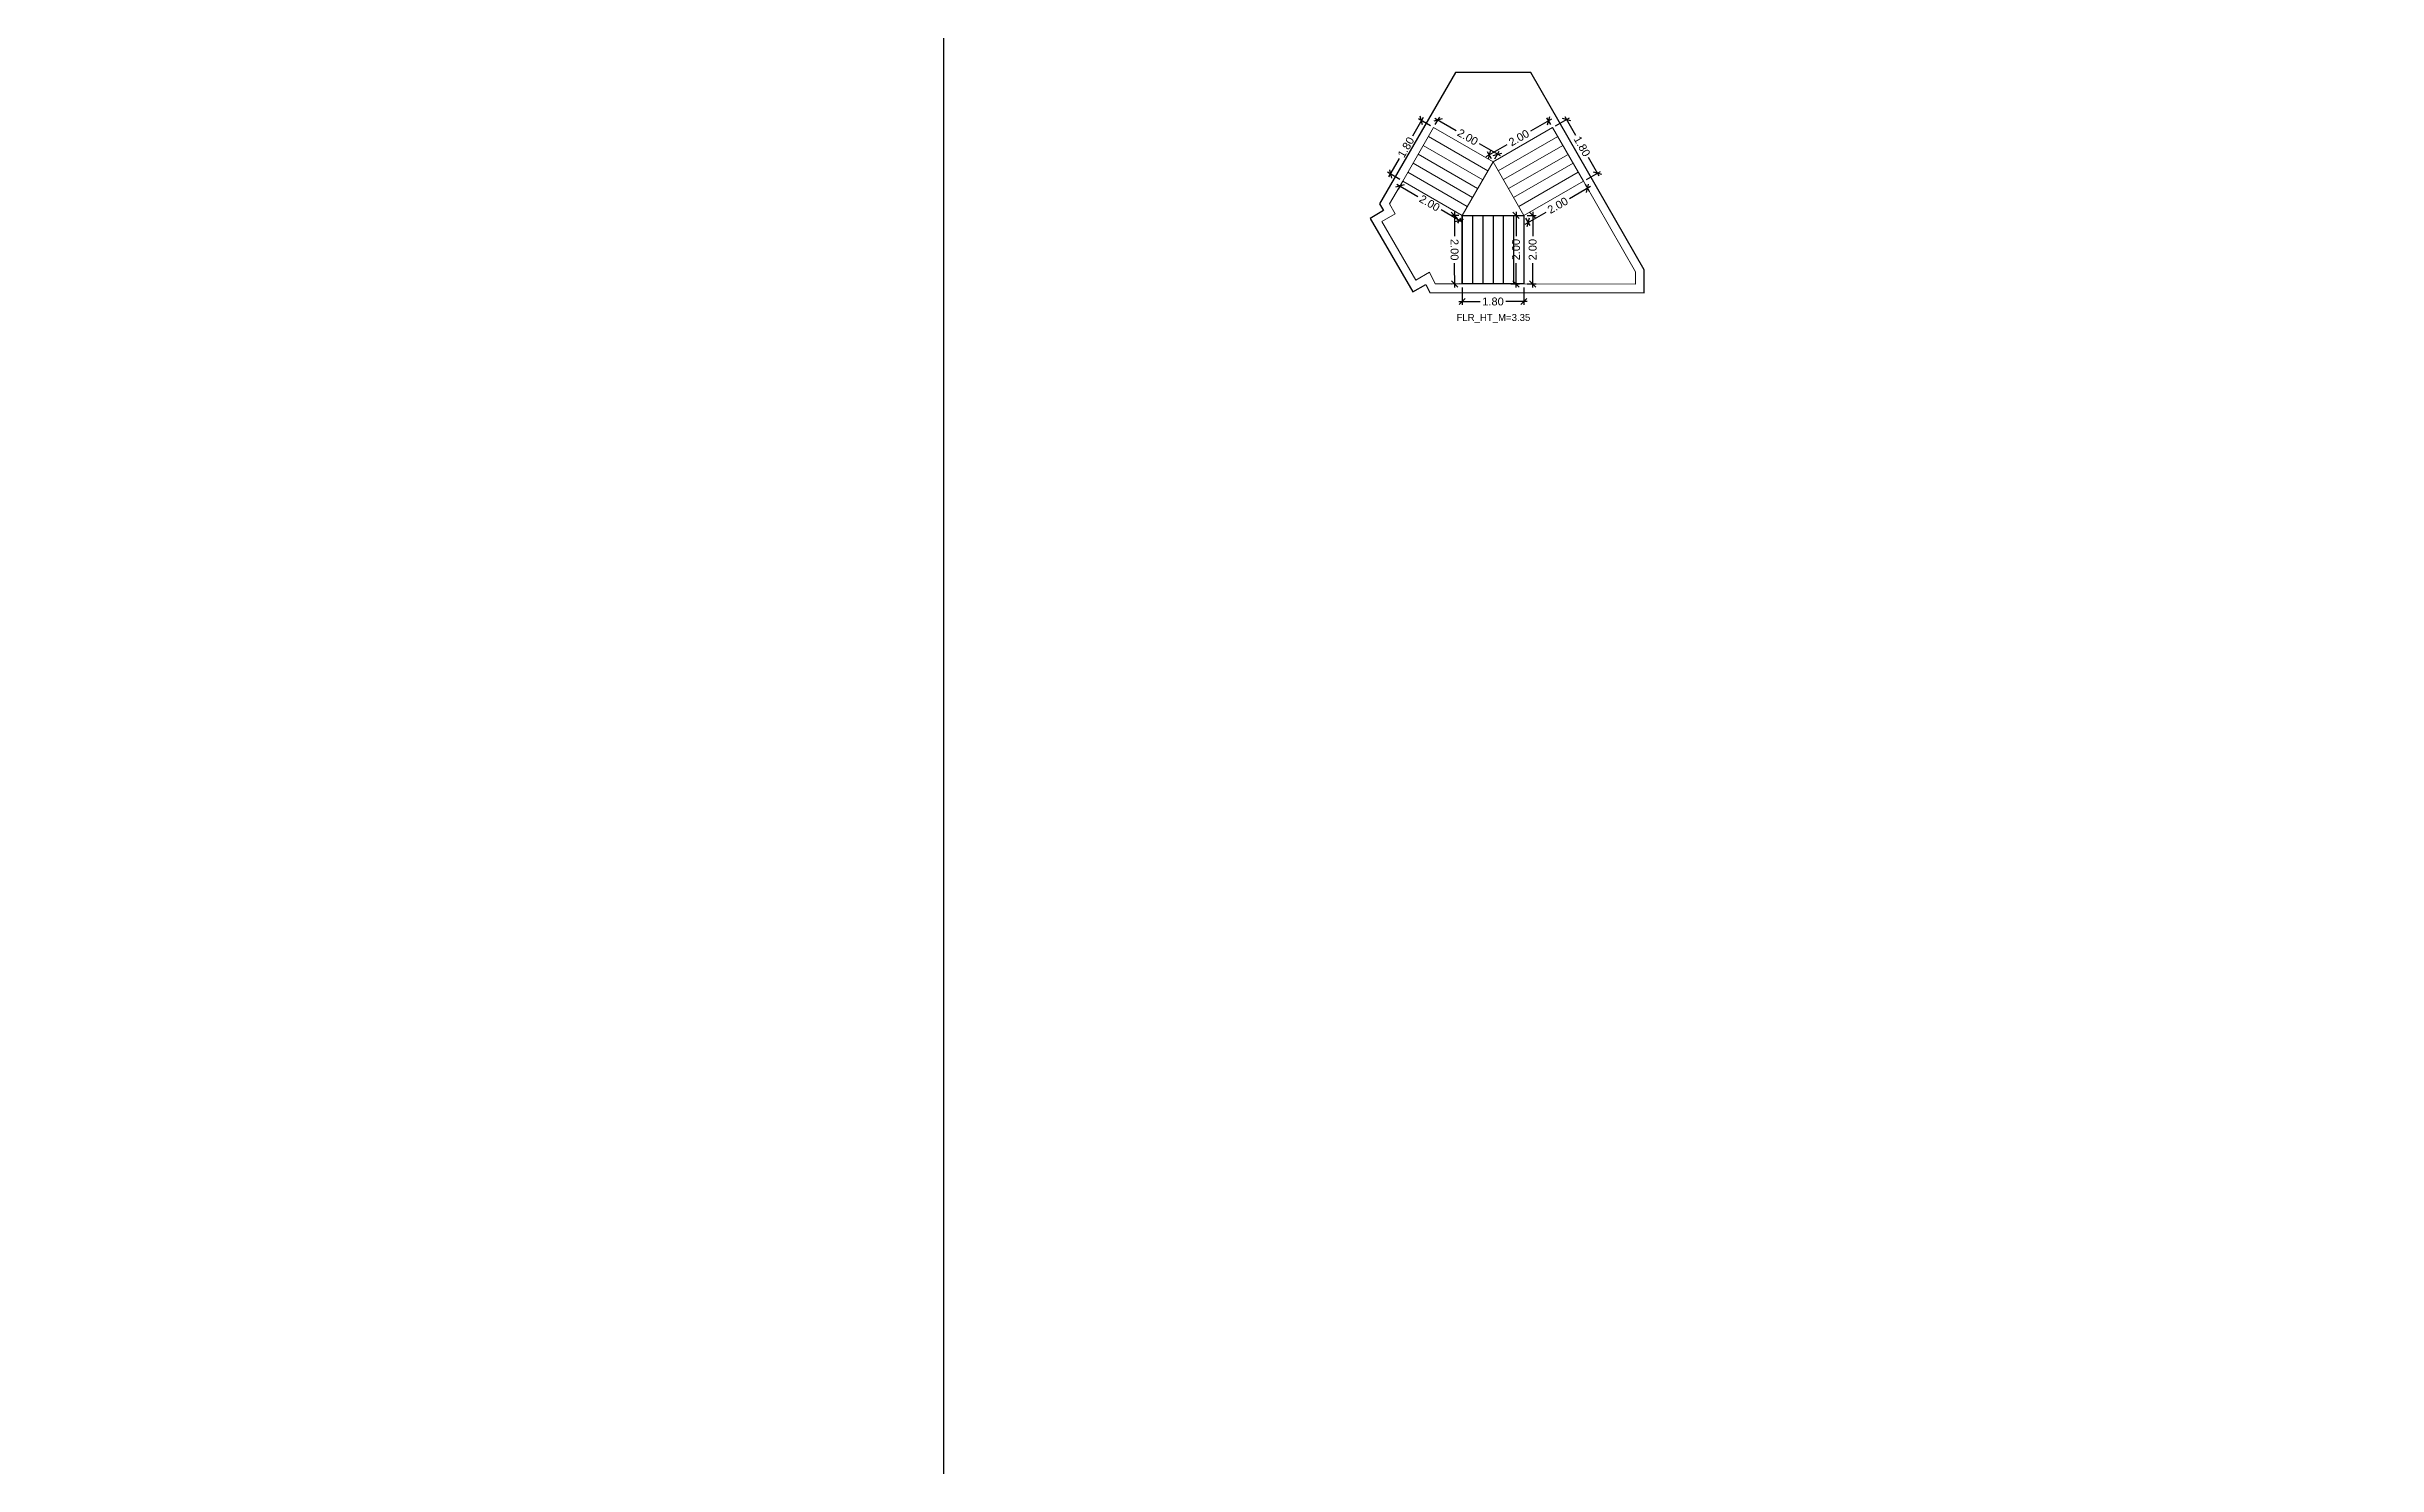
# Model space of a CAD drawing. Header units: metres. Extents: x 256329 to 886268, y -249371 to 355.
# Drawn here: x 281719.7 to 281787.7, y -128.9 to -87.5 of the extents above; entities that cross this region are included whole.
import ezdxf

# ---------------------------------------------------------------- set-up
doc = ezdxf.new("R2010")
doc.units = ezdxf.units.M
doc.header["$MEASUREMENT"] = 0
doc.header["$PDMODE"] = 35
doc.linetypes.add('CONTINOUS', pattern=[0])
doc.layers.get('0').update_dxf_attribs({"lineweight": 18})
doc.layers.get('Defpoints').update_dxf_attribs({"lineweight": 20})
doc.layers.add('BLK_1_FLR_7_STAIR_1', color=7, linetype='Continuous', plot=False)
doc.layers.add('BLK_1_FLR_7_STAIR_1_FLIGHT_2', color=7, linetype='Continuous', plot=False)
for name, color, linetype, lineweight in [('BLK_1_FLR_7_STAIR_1_FLIGHT_1', 7, 'Continuous', 0), ('BLK_1_FLR_7_STAIR_1_FLIGHT_3', 7, 'Continuous', 0), ('BLK_1_FLR_7_STAIR_1_LANDING_1', 7, 'Continuous', 0), ('BLK_1_FLR_7_STAIR_1_LANDING_2', 7, 'Continuous', 0)]:
    doc.layers.add(name, color=color, linetype=linetype, lineweight=lineweight)
doc.layers.add('SPA COMMENT', color=7, linetype='Continuous', true_color=0xeb0505)
doc.styles.get("Standard").update_dxf_attribs({"font": 'arial.ttf'})
doc.dimstyles.new('METRIC DIM', dxfattribs={"dimtxt": 0.23, "dimasz": 0.18, "dimexe": 0.1, "dimexo": 0.1, "dimgap": 0.09, "dimtad": 0, "dimzin": 0, "dimdsep": 46, "dimtxsty": 'Standard', "dimblk": 'OBLIQUE', "dimcen": 0, "dimdle": 0.1, "dimclrd": 147, "dimclre": 147, "dimclrt": 7, "dimadec": 0, "dimazin": 0, "dimtfac": 1, "dimtofl": 0, "dimtmove": 0, "dimatfit": 2, "dimfxl": 0.125, "dimtolj": 1, "dimtzin": 0, "dimarcsym": 0})

# ---------------------------------------------------------------- blocks, each defined once
blk = doc.blocks.new('_Oblique')
at = {"color": 0, "linetype": 'ByBlock', "lineweight": -2}
blk.add_line((-0.5, -0.5), (0.5, 0.5), dxfattribs=at)
blk = doc.blocks.new('*D286')
at = {"layer": 'BLK_1_FLR_7_STAIR_1_FLIGHT_2', "color": 147, "lineweight": -2, "transparency": 16777216}
for p, q in [((281760.887551, -94.95029), (281761.510051, -94.950514)), ((281760.987699, -94.538355), (281760.987515, -95.050326)), ((281762.887551, -94.951009), (281762.265051, -94.950786)), ((281762.787699, -94.539002), (281762.787515, -95.050973))]:
    blk.add_line(p, q, dxfattribs=at)
at = {"layer": 'Defpoints', "color": 0, "linetype": 'CONTINOUS', "transparency": 16777216}
for p in [(281760.987735, -94.438355, 0.042641), (281762.787551, -94.950973), (281762.787735, -94.439002, 0.042641)]:
    blk.add_point(p, dxfattribs=at)
at = {"layer": 'BLK_1_FLR_7_STAIR_1_FLIGHT_2', "color": 147, "linetype": 'CONTINOUS', "lineweight": -2, "transparency": 16777216, "xscale": 0.18, "yscale": 0.18, "zscale": 0.18}
for p, rotation in [((281760.987551, -94.950326), 179.979403), ((281762.787551, -94.950973), 359.979403)]:
    blk.add_blockref('_Oblique', p, dxfattribs=dict(at, rotation=rotation))
at = {"layer": 'BLK_1_FLR_7_STAIR_1_FLIGHT_2', "color": 7, "linetype": 'CONTINOUS', "transparency": 16777216, "insert": (281761.887551, -94.95065), "char_height": 0.23, "attachment_point": 5, "rotation": 359.97940333}
blk.add_mtext('\\A1;1.80', dxfattribs=at)
blk = doc.blocks.new('*D287')
at = {"layer": 'BLK_1_FLR_7_STAIR_1_FLIGHT_3', "color": 147, "lineweight": -2, "transparency": 16777216}
for p, q in [((281760.196213, -89.60903), (281760.812139, -89.963174)), ((281760.205612, -89.793302), (281760.33275, -89.572184)), ((281762.104755, -90.7064), (281761.488829, -90.352256)), ((281761.940771, -90.79098), (281762.067909, -90.569863))]:
    blk.add_line(p, q, dxfattribs=at)
at = {"layer": 'Defpoints', "color": 0, "linetype": 'CONTINOUS', "transparency": 16777216}
for p in [(281760.155766, -89.879994, 0.042641), (281761.890925, -90.877672, 0.042641), (281762.018063, -90.656554)]:
    blk.add_point(p, dxfattribs=at)
at = {"layer": 'BLK_1_FLR_7_STAIR_1_FLIGHT_3', "color": 147, "linetype": 'CONTINOUS', "lineweight": -2, "transparency": 16777216, "xscale": 0.18, "yscale": 0.18, "zscale": 0.18}
for p, rotation in [((281760.282904, -89.658876), 150.102044), ((281762.018063, -90.656554), 330.102044)]:
    blk.add_blockref('_Oblique', p, dxfattribs=dict(at, rotation=rotation))
at = {"layer": 'BLK_1_FLR_7_STAIR_1_FLIGHT_3', "color": 7, "linetype": 'CONTINOUS', "transparency": 16777216, "insert": (281761.150484, -90.157715), "char_height": 0.23, "attachment_point": 5, "rotation": 330.10204415}
blk.add_mtext('\\A1;2.00', dxfattribs=at)
blk = doc.blocks.new('*D288')
at = {"layer": 'BLK_1_FLR_7_STAIR_1_FLIGHT_1', "color": 147, "lineweight": -2, "transparency": 16777216}
for p, q in [((281763.596384, -89.630675), (281762.98103, -89.984274)), ((281763.575195, -89.794512), (281763.459857, -89.593793)), ((281761.688882, -90.726776), (281762.304237, -90.373177)), ((281761.841103, -90.790967), (281761.725764, -90.590248))]:
    blk.add_line(p, q, dxfattribs=at)
at = {"layer": 'Defpoints', "color": 0, "linetype": 'CONTINOUS', "transparency": 16777216}
for p in [(281763.509679, -89.680498), (281763.625018, -89.881216, 0.042641), (281761.890925, -90.877672, 0.042641)]:
    blk.add_point(p, dxfattribs=at)
at = {"layer": 'BLK_1_FLR_7_STAIR_1_FLIGHT_1', "color": 147, "linetype": 'CONTINOUS', "lineweight": -2, "transparency": 16777216, "xscale": 0.18, "yscale": 0.18, "zscale": 0.18}
for p, rotation in [((281763.509679, -89.680498), 29.88281300000001), ((281761.775587, -90.676953), 209.882813)]:
    blk.add_blockref('_Oblique', p, dxfattribs=dict(at, rotation=rotation))
at = {"layer": 'BLK_1_FLR_7_STAIR_1_FLIGHT_1', "color": 7, "linetype": 'CONTINOUS', "transparency": 16777216, "insert": (281762.642633, -90.178725), "char_height": 0.23, "attachment_point": 5, "rotation": 29.88281256}
blk.add_mtext('\\A1;2.00', dxfattribs=at)
blk = doc.blocks.new('*D289')
at = {"layer": 'BLK_1_FLR_7_STAIR_1_LANDING_2', "color": 147, "lineweight": -2, "transparency": 16777216}
for p, q in [((281760.760008, -92.339373), (281760.763186, -93.049189)), ((281760.887736, -92.438803), (281760.660457, -92.43982)), ((281760.769857, -94.53957), (281760.76668, -93.829754)), ((281760.89669, -94.439002), (281760.66941, -94.440019))]:
    blk.add_line(p, q, dxfattribs=at)
at = {"layer": 'Defpoints', "color": 0, "linetype": 'CONTINOUS', "transparency": 16777216}
for p in [(281760.987735, -92.438355, 0.042641), (281760.769409, -94.439571), (281760.996689, -94.438554, 0.042641)]:
    blk.add_point(p, dxfattribs=at)
at = {"layer": 'BLK_1_FLR_7_STAIR_1_LANDING_2', "color": 147, "linetype": 'CONTINOUS', "lineweight": -2, "transparency": 16777216, "xscale": 0.18, "yscale": 0.18, "zscale": 0.18}
for p, rotation in [((281760.760456, -92.439372), 90.256477), ((281760.769409, -94.439571), 270.256477)]:
    blk.add_blockref('_Oblique', p, dxfattribs=dict(at, rotation=rotation))
at = {"layer": 'BLK_1_FLR_7_STAIR_1_LANDING_2', "color": 7, "linetype": 'CONTINOUS', "transparency": 16777216, "insert": (281760.764933, -93.439472), "char_height": 0.23, "attachment_point": 5, "rotation": 270.25647707}
blk.add_mtext('\\A1;2.00', dxfattribs=at)
blk = doc.blocks.new('*D290')
at = {"layer": 'BLK_1_FLR_7_STAIR_1_LANDING_2', "color": 147, "lineweight": -2, "transparency": 16777216}
for p, q in [((281759.085804, -91.533968), (281759.700218, -91.888545)), ((281759.206078, -91.525621), (281759.122432, -91.670563)), ((281760.990702, -92.63328), (281760.376288, -92.278703)), ((281760.937752, -92.524967), (281760.854106, -92.669909))]:
    blk.add_line(p, q, dxfattribs=at)
at = {"layer": 'Defpoints', "color": 0, "linetype": 'CONTINOUS', "transparency": 16777216}
for p in [(281759.172416, -91.583951), (281759.256061, -91.439009, 0.042641), (281760.987735, -92.438355, 0.042641)]:
    blk.add_point(p, dxfattribs=at)
at = {"layer": 'BLK_1_FLR_7_STAIR_1_LANDING_2', "color": 147, "linetype": 'CONTINOUS', "lineweight": -2, "transparency": 16777216, "xscale": 0.18, "yscale": 0.18, "zscale": 0.18}
for p, rotation in [((281759.172416, -91.583951), 150.01084), ((281760.90409, -92.583297), 330.01084)]:
    blk.add_blockref('_Oblique', p, dxfattribs=dict(at, rotation=rotation))
at = {"layer": 'BLK_1_FLR_7_STAIR_1_LANDING_2', "color": 7, "linetype": 'CONTINOUS', "transparency": 16777216, "insert": (281760.038253, -92.083624), "char_height": 0.23, "attachment_point": 5, "rotation": 330.01084041}
blk.add_mtext('\\A1;2.00', dxfattribs=at)
blk = doc.blocks.new('*D291')
at = {"layer": 'BLK_1_FLR_7_STAIR_1_LANDING_1', "color": 147, "lineweight": -2, "transparency": 16777216}
for p, q in [((281764.728127, -91.600203), (281764.112772, -91.953802)), ((281764.57165, -91.528604), (281764.691245, -91.73673)), ((281762.820625, -92.696304), (281763.435979, -92.342705)), ((281762.837558, -92.52506), (281762.957152, -92.733185))]:
    blk.add_line(p, q, dxfattribs=at)
at = {"layer": 'Defpoints', "color": 0, "linetype": 'CONTINOUS', "transparency": 16777216}
for p in [(281764.521828, -91.4419, 0.042641), (281764.641422, -91.650025), (281762.787735, -92.438355, 0.042641)]:
    blk.add_point(p, dxfattribs=at)
at = {"layer": 'BLK_1_FLR_7_STAIR_1_LANDING_1', "color": 147, "linetype": 'CONTINOUS', "lineweight": -2, "transparency": 16777216, "xscale": 0.18, "yscale": 0.18, "zscale": 0.18}
for p, rotation in [((281764.641422, -91.650025), 29.88281300000001), ((281762.90733, -92.646481), 209.882813)]:
    blk.add_blockref('_Oblique', p, dxfattribs=dict(at, rotation=rotation))
at = {"layer": 'BLK_1_FLR_7_STAIR_1_LANDING_1', "color": 7, "linetype": 'CONTINOUS', "transparency": 16777216, "insert": (281763.774376, -92.148253), "char_height": 0.23, "attachment_point": 5, "rotation": 29.88281256}
blk.add_mtext('\\A1;2.00', dxfattribs=at)
blk = doc.blocks.new('*D292')
at = {"layer": 'BLK_1_FLR_7_STAIR_1_LANDING_1', "color": 147, "lineweight": -2, "transparency": 16777216}
for p, q in [((281763.043386, -92.338355), (281763.043386, -93.048068)), ((281762.887735, -92.438355), (281763.143386, -92.438355)), ((281763.043386, -94.538355), (281763.043386, -93.828641)), ((281762.887735, -94.438355), (281763.143386, -94.438355))]:
    blk.add_line(p, q, dxfattribs=at)
at = {"layer": 'Defpoints', "color": 0, "linetype": 'CONTINOUS', "transparency": 16777216}
for p in [(281762.787735, -92.438355, 0.042641), (281762.787735, -94.438355, 0.042641), (281763.043386, -94.438355)]:
    blk.add_point(p, dxfattribs=at)
at = {"layer": 'BLK_1_FLR_7_STAIR_1_LANDING_1', "color": 147, "linetype": 'CONTINOUS', "lineweight": -2, "transparency": 16777216, "xscale": 0.18, "yscale": 0.18, "zscale": 0.18}
for p, rotation in [((281763.043386, -92.438355), 90), ((281763.043386, -94.438355), 270)]:
    blk.add_blockref('_Oblique', p, dxfattribs=dict(at, rotation=rotation))
at = {"layer": 'BLK_1_FLR_7_STAIR_1_LANDING_1', "color": 7, "linetype": 'CONTINOUS', "transparency": 16777216, "insert": (281763.043386, -93.438355), "char_height": 0.23, "attachment_point": 5, "rotation": 90}
blk.add_mtext('\\A1;2.00', dxfattribs=at)
blk = doc.blocks.new('*D293')
at = {"layer": 'BLK_1_FLR_7_STAIR_1_FLIGHT_3', "color": 147, "lineweight": -2, "transparency": 16777216}
for p, q in [((281759.849821, -89.587975), (281759.538673, -90.127135)), ((281760.069154, -89.83001), (281759.713225, -89.624604)), ((281758.850149, -91.320215), (281759.161297, -90.781056)), ((281759.169449, -91.389026), (281758.81352, -91.18362))]:
    blk.add_line(p, q, dxfattribs=at)
at = {"layer": 'Defpoints', "color": 0, "linetype": 'CONTINOUS', "transparency": 16777216}
for p in [(281760.155766, -89.879994, 0.042641), (281758.900132, -91.233603), (281759.256061, -91.439009, 0.042641)]:
    blk.add_point(p, dxfattribs=at)
at = {"layer": 'BLK_1_FLR_7_STAIR_1_FLIGHT_3', "color": 147, "linetype": 'CONTINOUS', "lineweight": -2, "transparency": 16777216, "xscale": 0.18, "yscale": 0.18, "zscale": 0.18}
for p, rotation in [((281759.799837, -89.674587), 60.01084000000001), ((281758.900132, -91.233603), 240.01084)]:
    blk.add_blockref('_Oblique', p, dxfattribs=dict(at, rotation=rotation))
at = {"layer": 'BLK_1_FLR_7_STAIR_1_FLIGHT_3', "color": 7, "linetype": 'CONTINOUS', "transparency": 16777216, "insert": (281759.349985, -90.454095), "char_height": 0.23, "attachment_point": 5, "rotation": 60.01084041}
blk.add_mtext('\\A1;1.80', dxfattribs=at)
blk = doc.blocks.new('*D294')
at = {"layer": 'BLK_1_FLR_7_STAIR_1_FLIGHT_1', "color": 147, "lineweight": -2, "transparency": 16777216}
for p, q in [((281763.711722, -89.831394), (281764.120846, -89.596301)), ((281763.984318, -89.559419), (281764.294465, -90.099155)), ((281764.980774, -91.293511), (281764.670627, -90.753775)), ((281764.608532, -91.392077), (281765.017656, -91.156984))]:
    blk.add_line(p, q, dxfattribs=at)
at = {"layer": 'Defpoints', "color": 0, "linetype": 'CONTINOUS', "transparency": 16777216}
for p in [(281763.625018, -89.881216, 0.042641), (281764.521828, -91.4419, 0.042641), (281764.930951, -91.206807)]:
    blk.add_point(p, dxfattribs=at)
at = {"layer": 'BLK_1_FLR_7_STAIR_1_FLIGHT_1', "color": 147, "linetype": 'CONTINOUS', "lineweight": -2, "transparency": 16777216, "xscale": 0.18, "yscale": 0.18, "zscale": 0.18}
for p, rotation in [((281764.034141, -89.646123), 119.882813), ((281764.930951, -91.206807), 299.882813)]:
    blk.add_blockref('_Oblique', p, dxfattribs=dict(at, rotation=rotation))
at = {"layer": 'BLK_1_FLR_7_STAIR_1_FLIGHT_1', "color": 7, "linetype": 'CONTINOUS', "transparency": 16777216, "insert": (281764.482546, -90.426465), "char_height": 0.23, "attachment_point": 5, "rotation": 299.88281257}
blk.add_mtext('\\A1;1.80', dxfattribs=at)
blk = doc.blocks.new('*D325')
at = {"layer": 'BLK_1_FLR_7_STAIR_1_FLIGHT_2', "color": 147, "lineweight": -2, "transparency": 16777216}
for p, q in [((281762.557738, -92.338355), (281762.557738, -93.048068)), ((281762.402087, -92.438355), (281762.657738, -92.438355)), ((281762.557738, -94.538355), (281762.557738, -93.828641)), ((281762.402087, -94.438355), (281762.657738, -94.438355))]:
    blk.add_line(p, q, dxfattribs=at)
at = {"layer": 'Defpoints', "color": 0, "linetype": 'CONTINOUS', "transparency": 16777216}
for p in [(281762.302087, -92.438355, 0.042641), (281762.302087, -94.438355, 0.042641), (281762.557738, -94.438355)]:
    blk.add_point(p, dxfattribs=at)
at = {"layer": 'BLK_1_FLR_7_STAIR_1_FLIGHT_2', "color": 147, "linetype": 'CONTINOUS', "lineweight": -2, "transparency": 16777216, "xscale": 0.18, "yscale": 0.18, "zscale": 0.18}
for p, rotation in [((281762.557738, -92.438355), 90), ((281762.557738, -94.438355), 270)]:
    blk.add_blockref('_Oblique', p, dxfattribs=dict(at, rotation=rotation))
at = {"layer": 'BLK_1_FLR_7_STAIR_1_FLIGHT_2', "color": 7, "linetype": 'CONTINOUS', "transparency": 16777216, "insert": (281762.557738, -93.438355), "char_height": 0.23, "attachment_point": 5, "rotation": 90}
blk.add_mtext('\\A1;2.00', dxfattribs=at)

msp = doc.modelspace()

# ---------------------------------------------------------------- linework, layer by layer
at = {"layer": 'BLK_1_FLR_7_STAIR_1', "color": 7, "linetype": 'CONTINOUS'}
msp.add_lwpolyline([(281762.993266, -88.273364), (281760.790474, -88.273364), (281758.578911, -92.105577), (281758.692042, -92.301377), (281758.303517, -92.531138), (281759.549209, -94.669319), (281759.925082, -94.452928), (281760.044816, -94.691635), (281766.296559, -94.693199), (281766.296726, -94.022247)], close=True, dxfattribs=at)
at = {"layer": 'BLK_1_FLR_7_STAIR_1_FLIGHT_1', "color": 3, "linetype": 'CONTINOUS'}
for p, q in [((281761.890925, -90.877672), (281763.625018, -89.881216)), ((281762.040394, -91.137786), (281763.774486, -90.14133)), ((281762.189862, -91.397899), (281763.923954, -90.401444)), ((281762.33933, -91.658013), (281764.073423, -90.661558)), ((281762.488799, -91.918127), (281764.222891, -90.921672)), ((281762.638267, -92.178241), (281764.372359, -91.181786)), ((281762.787735, -92.438355), (281764.521828, -91.4419))]:
    msp.add_line(p, q, dxfattribs=at)
at = {"layer": 'BLK_1_FLR_7_STAIR_1_FLIGHT_1', "color": 7, "linetype": 'CONTINOUS'}
msp.add_lwpolyline([(281763.625018, -89.881216), (281764.521828, -91.4419), (281762.787735, -92.438355), (281761.890925, -90.877672), (281763.625018, -89.881216)], dxfattribs=at)
at = {"layer": 'BLK_1_FLR_7_STAIR_1_FLIGHT_2', "color": 3, "linetype": 'CONTINOUS'}
for p, q in [((281760.987735, -92.438355), (281760.987735, -94.438355)), ((281761.287735, -92.438355), (281761.287735, -94.438355)), ((281761.587735, -92.438355), (281761.587735, -94.438355)), ((281761.887735, -92.438355), (281761.887735, -94.438355)), ((281762.187735, -92.438355), (281762.187735, -94.438355)), ((281762.487735, -92.438355), (281762.487735, -94.438355)), ((281762.787735, -92.438355), (281762.787735, -94.438355))]:
    msp.add_line(p, q, dxfattribs=at)
at = {"layer": 'BLK_1_FLR_7_STAIR_1_FLIGHT_2', "color": 7, "linetype": 'CONTINOUS'}
msp.add_lwpolyline([(281760.987735, -92.438355), (281762.787735, -92.438355), (281762.787735, -94.438355), (281760.987735, -94.438355)], close=True, dxfattribs=at)
at = {"layer": 'BLK_1_FLR_7_STAIR_1_FLIGHT_3', "color": 3, "linetype": 'CONTINOUS'}
for p, q in [((281761.737489, -91.139175), (281760.005816, -90.13983)), ((281761.890925, -90.877672), (281760.155766, -89.879994)), ((281761.287637, -91.918683), (281759.555963, -90.919338)), ((281761.437588, -91.658847), (281759.705914, -90.659502)), ((281761.587538, -91.399011), (281759.855865, -90.399666)), ((281760.987735, -92.438355), (281759.256061, -91.439009)), ((281761.137686, -92.178519), (281759.406012, -91.179173))]:
    msp.add_line(p, q, dxfattribs=at)
at = {"layer": 'BLK_1_FLR_7_STAIR_1_FLIGHT_3', "ltscale": 0.05}
msp.add_lwpolyline([(281761.890925, -90.877672), (281760.987735, -92.438355), (281759.256061, -91.439009), (281760.155766, -89.879994), (281761.890925, -90.877672)], dxfattribs=at)
at = {"layer": 'BLK_1_FLR_7_STAIR_1_LANDING_1', "color": 7, "linetype": 'CONTINOUS'}
msp.add_lwpolyline([(281762.787735, -92.438355), (281764.521828, -91.4419), (281766.043391, -94.089816), (281766.043303, -94.439816), (281762.787735, -94.438355), (281762.787735, -92.438355)], dxfattribs=at)
at = {"layer": 'BLK_1_FLR_7_STAIR_1_LANDING_2', "color": 7, "linetype": 'CONTINOUS'}
msp.add_lwpolyline([(281760.987735, -92.438355), (281760.987735, -94.438355), (281760.201172, -94.438355), (281760.031218, -94.099527), (281759.642397, -94.326052), (281758.649089, -92.621077), (281759.036837, -92.391775), (281758.87143, -92.105501), (281759.256061, -91.439009), (281760.986522, -92.440452)], dxfattribs=at)
at = {"layer": 'SPA COMMENT'}
msp.add_lwpolyline([(281860.317546, -923.441005), (281745.876506, -923.441005), (281745.876506, 21.834427), (281860.317546, 21.834427)], close=True, dxfattribs=at)

# ---------------------------------------------------------------- texts
at = {"layer": 'BLK_1_FLR_7_STAIR_1', "color": 7, "linetype": 'CONTINOUS', "insert": (281760.823198, -95.316115, -0.042641), "char_height": 0.2, "attachment_point": 1}
msp.add_mtext_dynamic_manual_height_columns('FLR_HT_M=3.35', width=2.272281, gutter_width=0.405, heights=[0.300679], dxfattribs=at)

# ---------------------------------------------------------------- dimensions: what is measured, and where the dimension line sits
at = {"layer": 'BLK_1_FLR_7_STAIR_1_FLIGHT_1', "color": 2, "linetype": 'CONTINOUS'}
dim = msp.add_aligned_dim(p1=(281761.890925, -90.877672), p2=(281763.625018, -89.881216), distance=0.231497, dimstyle='METRIC DIM', override={"dimfxl": 0.18}, dxfattribs=at)
dim.commit()
dim.dimension.update_dxf_attribs({"geometry": '*D288', "text_midpoint": (281762.642633, -90.178725, -0.042641)})
at = {"layer": 'BLK_1_FLR_7_STAIR_1_FLIGHT_1', "color": 1, "linetype": 'CONTINOUS'}
dim = msp.add_aligned_dim(p1=(281763.625018, -89.881216), p2=(281764.521828, -91.4419), distance=0.471858, dimstyle='METRIC DIM', override={"dimfxl": 0.18}, dxfattribs=at)
dim.commit()
dim.dimension.update_dxf_attribs({"geometry": '*D294', "text_midpoint": (281764.482546, -90.426465, -0.042641)})
at = {"layer": 'BLK_1_FLR_7_STAIR_1_FLIGHT_2', "color": 2, "linetype": 'CONTINOUS'}
dim = msp.add_aligned_dim(p1=(281762.302087, -92.438355), p2=(281762.302087, -94.438355), distance=0.255651, dimstyle='METRIC DIM', override={"dimfxl": 0.18}, dxfattribs=at)
dim.commit()
dim.dimension.update_dxf_attribs({"geometry": '*D325', "text_midpoint": (281762.557738, -93.438355, -0.042641)})
at = {"layer": 'BLK_1_FLR_7_STAIR_1_FLIGHT_2', "color": 1, "linetype": 'CONTINOUS'}
dim = msp.add_aligned_dim(p1=(281760.987735, -94.438355), p2=(281762.787735, -94.439002), distance=-0.511971, dimstyle='METRIC DIM', override={"dimfxl": 0.18}, dxfattribs=at)
dim.commit()
dim.dimension.update_dxf_attribs({"geometry": '*D286', "text_midpoint": (281761.887551, -94.95065, -0.042641)})
at = {"layer": 'BLK_1_FLR_7_STAIR_1_FLIGHT_3', "color": 1, "linetype": 'CONTINOUS'}
dim = msp.add_aligned_dim(p1=(281760.155766, -89.879994), p2=(281759.256061, -91.439009), distance=-0.410947, dimstyle='METRIC DIM', override={"dimfxl": 0.18}, dxfattribs=at)
dim.commit()
dim.dimension.update_dxf_attribs({"geometry": '*D293', "text_midpoint": (281759.349985, -90.454095, -0.042641)})
at = {"layer": 'BLK_1_FLR_7_STAIR_1_FLIGHT_3', "color": 2, "linetype": 'CONTINOUS'}
dim = msp.add_aligned_dim(p1=(281760.155766, -89.879994), p2=(281761.890925, -90.877672), distance=0.255063, dimstyle='METRIC DIM', override={"dimfxl": 0.18}, dxfattribs=at)
dim.commit()
dim.dimension.update_dxf_attribs({"geometry": '*D287', "text_midpoint": (281761.150484, -90.157715, -0.042641)})
at = {"layer": 'BLK_1_FLR_7_STAIR_1_LANDING_1', "color": 1, "linetype": 'CONTINOUS'}
dim = msp.add_aligned_dim(p1=(281762.787735, -92.438355), p2=(281764.521828, -91.4419), distance=-0.240039, dimstyle='METRIC DIM', override={"dimfxl": 0.18}, dxfattribs=at)
dim.commit()
dim.dimension.update_dxf_attribs({"geometry": '*D291', "text_midpoint": (281763.774376, -92.148253, -0.042641)})
at = {"layer": 'BLK_1_FLR_7_STAIR_1_LANDING_1', "color": 2, "linetype": 'CONTINOUS'}
dim = msp.add_aligned_dim(p1=(281762.787735, -92.438355), p2=(281762.787735, -94.438355), distance=0.255651, dimstyle='METRIC DIM', override={"dimfxl": 0.18}, dxfattribs=at)
dim.commit()
dim.dimension.update_dxf_attribs({"geometry": '*D292', "text_midpoint": (281763.043386, -93.438355, -0.042641)})
at = {"layer": 'BLK_1_FLR_7_STAIR_1_LANDING_2', "color": 1, "linetype": 'CONTINOUS'}
dim = msp.add_aligned_dim(p1=(281760.987735, -92.438355), p2=(281759.256061, -91.439009), distance=0.167346, dimstyle='METRIC DIM', override={"dimfxl": 0.18}, dxfattribs=at)
dim.commit()
dim.dimension.update_dxf_attribs({"geometry": '*D290', "text_midpoint": (281760.038253, -92.083624, -0.042641)})
at = {"layer": 'BLK_1_FLR_7_STAIR_1_LANDING_2', "color": 2, "linetype": 'CONTINOUS'}
dim = msp.add_aligned_dim(p1=(281760.987735, -92.438355), p2=(281760.996689, -94.438554), distance=-0.227282, dimstyle='METRIC DIM', override={"dimfxl": 0.18}, dxfattribs=at)
dim.commit()
dim.dimension.update_dxf_attribs({"geometry": '*D289', "text_midpoint": (281760.764933, -93.439472, -0.042641)})

doc.saveas('drawing.dxf')
